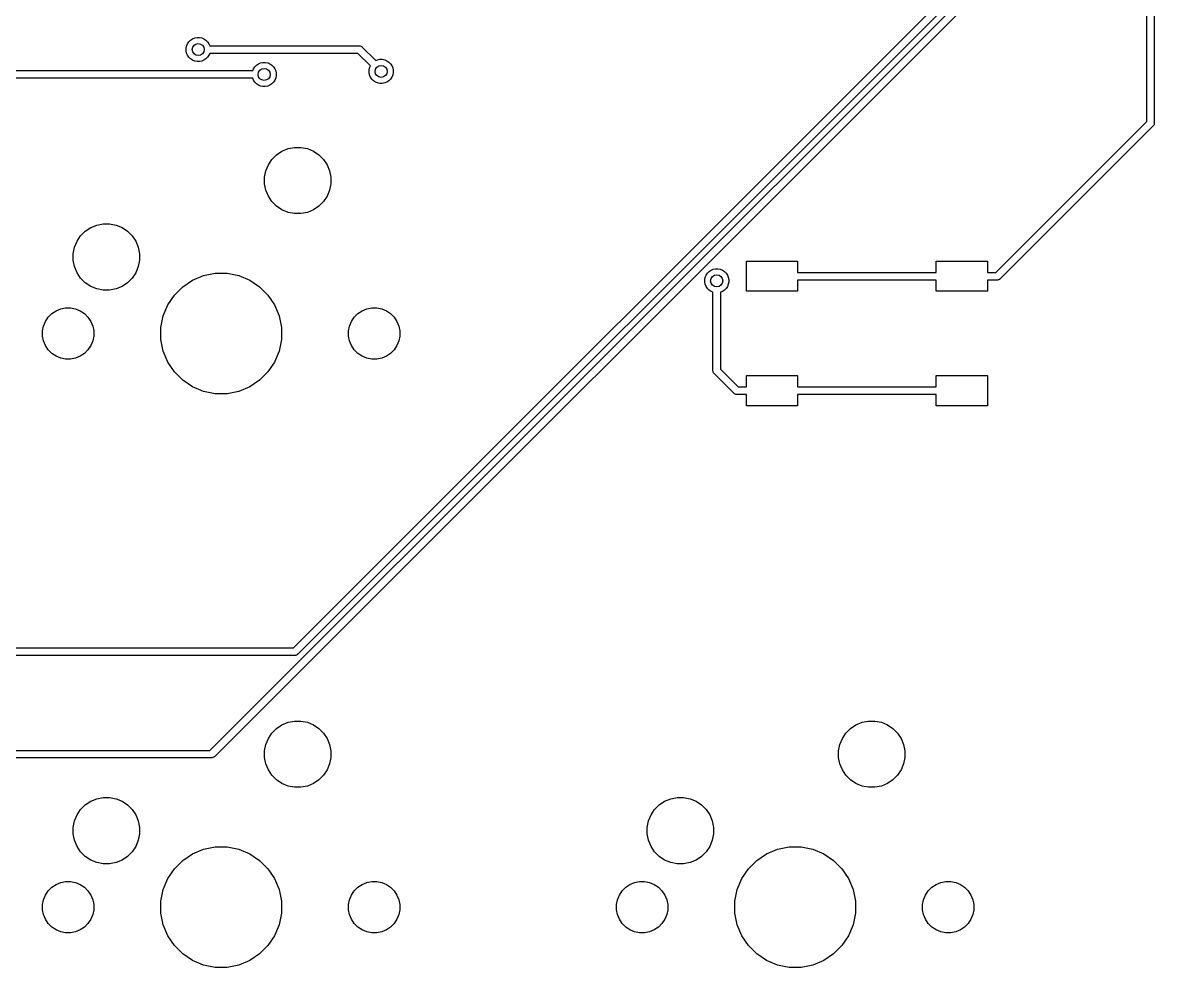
# Model space of a CAD drawing. Extents: x 0.4 to 23, y -16.1 to -0.4.
# Drawn here: x 13.709 to 15.188, y -5.516 to -4.281 of the extents above; entities that cross this region are included whole.
import ezdxf

# ---------------------------------------------------------------- set-up
doc = ezdxf.new("R2010")
doc.units = 0
doc.header["$MEASUREMENT"] = 0
doc.layers.add('BLACK', color=7, linetype='CONTINUOUS')

msp = doc.modelspace()

# ---------------------------------------------------------------- linework, layer by layer
at = {"layer": 'BLACK', "linetype": 'CONTINUOUS'}
for p, q in [((14.0631, -5.09852), (15.0104, -4.15122)), ((13.9541, -5.23256), (15.0299, -4.15674)), ((15.0382, -4.16243), (13.9598, -5.24079)), ((15.0186, -4.15691), (14.0688, -5.10675)), ((15.1782, -4.41034), (15.1782, -4.19771)), ((15.188, -4.19771), (15.188, -4.41214)), ((13.9287, -4.30408), (13.9313, -4.30236)), ((13.9313, -4.30236), (13.9342, -4.30117)), ((13.9342, -4.30117), (13.9372, -4.30056)), ((13.9372, -4.30056), (13.9403, -4.30056)), ((13.9403, -4.30056), (13.9434, -4.30117)), ((13.9434, -4.30117), (13.9462, -4.30236)), ((13.9462, -4.30236), (13.9488, -4.30408)), ((13.923, -4.31476), (13.9236, -4.31172)), ((13.923, -4.31786), (13.923, -4.31476)), ((13.9236, -4.3209), (13.923, -4.31786)), ((13.9236, -4.31172), (13.9248, -4.30885)), ((13.9248, -4.30885), (13.9266, -4.30627)), ((13.9266, -4.30627), (13.9287, -4.30408)), ((13.9488, -4.30408), (13.951, -4.30627)), ((13.951, -4.30627), (13.9527, -4.30885)), ((13.9527, -4.30885), (13.9538, -4.31139)), ((13.9538, -4.31139), (14.1491, -4.31139)), ((14.1491, -4.31139), (14.1493, -4.31137)), ((14.1493, -4.31137), (14.1495, -4.31139)), ((14.1495, -4.31139), (14.1495, -4.31139)), ((14.1495, -4.31139), (14.1503, -4.31146)), ((14.1503, -4.31146), (14.1512, -4.31175)), ((14.1512, -4.31175), (14.1521, -4.3122)), ((14.1521, -4.3122), (14.1528, -4.31282)), ((14.1528, -4.31282), (14.153, -4.31301)), ((14.153, -4.31301), (14.1707, -4.33071)), ((13.9248, -4.32377), (13.9236, -4.3209)), ((13.9266, -4.32635), (13.9248, -4.32377)), ((13.9287, -4.32854), (13.9266, -4.32635)), ((13.9313, -4.33027), (13.9287, -4.32854)), ((13.9342, -4.33145), (13.9313, -4.33027)), ((13.9372, -4.33206), (13.9342, -4.33145)), ((13.9403, -4.33206), (13.9372, -4.33206)), ((13.9434, -4.33145), (13.9403, -4.33206)), ((13.9462, -4.33027), (13.9434, -4.33145)), ((13.9488, -4.32854), (13.9462, -4.33027)), ((13.951, -4.32635), (13.9488, -4.32854)), ((13.9527, -4.32377), (13.951, -4.32635)), ((13.9538, -4.32124), (13.9527, -4.32377)), ((14.1473, -4.32124), (13.9538, -4.32124)), ((14.1637, -4.33767), (14.1473, -4.32124)), ((14.1707, -4.33071), (14.1732, -4.32966)), ((14.1732, -4.32966), (14.1762, -4.32906)), ((14.1762, -4.32906), (14.1793, -4.32906)), ((14.1793, -4.32906), (14.1824, -4.32966)), ((14.1824, -4.32966), (14.1853, -4.33085)), ((14.1853, -4.33085), (14.1878, -4.33257)), ((14.1878, -4.33257), (14.19, -4.33476)), ((12.8863, -4.34387), (14.0099, -4.34387)), ((14.0099, -4.34387), (14.0109, -4.34134)), ((14.0109, -4.34134), (14.0127, -4.33876)), ((14.0127, -4.33876), (14.0149, -4.33656)), ((14.0149, -4.33656), (14.0174, -4.33484)), ((14.0174, -4.33484), (14.0203, -4.33365)), ((14.0203, -4.33365), (14.0233, -4.33305)), ((14.0233, -4.33305), (14.0264, -4.33305)), ((14.0264, -4.33305), (14.0295, -4.33365)), ((14.0295, -4.33365), (14.0323, -4.33484)), ((14.0323, -4.33484), (14.0349, -4.33656)), ((14.0349, -4.33656), (14.0371, -4.33876)), ((14.0371, -4.33876), (14.0388, -4.34134)), ((14.0388, -4.34134), (14.04, -4.3442)), ((14.04, -4.3442), (14.0406, -4.34724)), ((14.0406, -4.34724), (14.0406, -4.35035)), ((14.162, -4.34325), (14.1627, -4.34021)), ((14.162, -4.34635), (14.162, -4.34325)), ((14.1627, -4.3494), (14.162, -4.34635)), ((14.1627, -4.34021), (14.1637, -4.33767)), ((14.19, -4.33476), (14.1918, -4.33734)), ((14.1918, -4.33734), (14.1929, -4.34021)), ((14.1929, -4.34021), (14.1935, -4.34325)), ((14.1935, -4.34635), (14.1929, -4.3494)), ((14.1935, -4.34325), (14.1935, -4.34635)), ((14.0099, -4.35372), (12.8881, -4.35372)), ((14.0109, -4.35625), (14.0099, -4.35372)), ((14.0127, -4.35883), (14.0109, -4.35625)), ((14.0149, -4.36103), (14.0127, -4.35883)), ((14.0174, -4.36275), (14.0149, -4.36103)), ((14.0349, -4.36103), (14.0323, -4.36275)), ((14.0371, -4.35883), (14.0349, -4.36103)), ((14.0388, -4.35625), (14.0371, -4.35883)), ((14.04, -4.35339), (14.0388, -4.35625)), ((14.0406, -4.35035), (14.04, -4.35339)), ((14.1638, -4.35226), (14.1627, -4.3494)), ((14.1656, -4.35484), (14.1638, -4.35226)), ((14.1678, -4.35704), (14.1656, -4.35484)), ((14.1703, -4.35876), (14.1678, -4.35704)), ((14.1732, -4.35995), (14.1703, -4.35876)), ((14.1762, -4.36055), (14.1732, -4.35995)), ((14.1793, -4.36055), (14.1762, -4.36055)), ((14.1824, -4.35995), (14.1793, -4.36055)), ((14.1853, -4.35876), (14.1824, -4.35995)), ((14.1878, -4.35704), (14.1853, -4.35876)), ((14.19, -4.35484), (14.1878, -4.35704)), ((14.1918, -4.35226), (14.19, -4.35484)), ((14.1929, -4.3494), (14.1918, -4.35226)), ((14.0203, -4.36394), (14.0174, -4.36275)), ((14.0233, -4.36454), (14.0203, -4.36394)), ((14.0264, -4.36454), (14.0233, -4.36454)), ((14.0295, -4.36394), (14.0264, -4.36454)), ((14.0323, -4.36275), (14.0295, -4.36394)), ((14.9808, -4.60776), (15.1782, -4.41034)), ((15.1864, -4.41603), (14.9865, -4.61599)), ((15.1866, -4.41587), (15.1864, -4.41603)), ((15.1868, -4.41569), (15.1866, -4.41587)), ((15.1872, -4.41513), (15.1868, -4.41569)), ((15.1877, -4.41427), (15.1872, -4.41513)), ((15.188, -4.41334), (15.1877, -4.41427)), ((15.188, -4.41214), (15.1881, -4.41238)), ((15.1881, -4.41238), (15.188, -4.41262)), ((15.188, -4.41262), (15.188, -4.41262)), ((15.188, -4.41262), (15.188, -4.41334)), ((14.0411, -4.45384), (14.0482, -4.4491)), ((14.0482, -4.4491), (14.0561, -4.44584)), ((14.0561, -4.44584), (14.0645, -4.44417)), ((14.0645, -4.44417), (14.073, -4.44417)), ((14.073, -4.44417), (14.0814, -4.44584)), ((14.0814, -4.44584), (14.0893, -4.4491)), ((14.0893, -4.4491), (14.0963, -4.45384)), ((14.0304, -4.46697), (14.0351, -4.45987)), ((14.0351, -4.45987), (14.0411, -4.45384)), ((14.0963, -4.45384), (14.1024, -4.45987)), ((14.1024, -4.45987), (14.1071, -4.46697)), ((14.0254, -4.48321), (14.0271, -4.47485)), ((14.0271, -4.47485), (14.0304, -4.46697)), ((14.1071, -4.46697), (14.1104, -4.47485)), ((14.1104, -4.47485), (14.112, -4.48321)), ((14.0254, -4.49175), (14.0254, -4.48321)), ((14.0271, -4.50011), (14.0254, -4.49175)), ((14.112, -4.49175), (14.1104, -4.50011)), ((14.112, -4.48321), (14.112, -4.49175)), ((14.0304, -4.50799), (14.0271, -4.50011)), ((14.0351, -4.51509), (14.0304, -4.50799)), ((14.1071, -4.50799), (14.1024, -4.51509)), ((14.1104, -4.50011), (14.1071, -4.50799)), ((14.0411, -4.52112), (14.0351, -4.51509)), ((14.0482, -4.52586), (14.0411, -4.52112)), ((14.0963, -4.52112), (14.0893, -4.52586)), ((14.1024, -4.51509), (14.0963, -4.52112)), ((14.0561, -4.52912), (14.0482, -4.52586)), ((14.0645, -4.53079), (14.0561, -4.52912)), ((14.073, -4.53079), (14.0645, -4.53079)), ((14.0814, -4.52912), (14.073, -4.53079)), ((14.0893, -4.52586), (14.0814, -4.52912)), ((13.7851, -4.55987), (13.7911, -4.55384)), ((13.7911, -4.55384), (13.7982, -4.5491)), ((13.7982, -4.5491), (13.8061, -4.54584)), ((13.8061, -4.54584), (13.8145, -4.54417)), ((13.8145, -4.54417), (13.823, -4.54417)), ((13.823, -4.54417), (13.8314, -4.54584)), ((13.8314, -4.54584), (13.8393, -4.5491)), ((13.8393, -4.5491), (13.8463, -4.55384)), ((13.8463, -4.55384), (13.8524, -4.55987)), ((13.7771, -4.57485), (13.7804, -4.56697)), ((13.7804, -4.56697), (13.7851, -4.55987)), ((13.8524, -4.55987), (13.8571, -4.56697)), ((13.8571, -4.56697), (13.8604, -4.57485)), ((13.7754, -4.58321), (13.7771, -4.57485)), ((13.7754, -4.59175), (13.7754, -4.58321)), ((13.8604, -4.57485), (13.862, -4.58321)), ((13.862, -4.58321), (13.862, -4.59175)), ((13.7771, -4.60011), (13.7754, -4.59175)), ((13.862, -4.59175), (13.8604, -4.60011)), ((14.655, -4.63236), (14.655, -4.59299)), ((14.655, -4.59299), (14.722, -4.59299)), ((14.722, -4.59299), (14.722, -4.60776)), ((14.9031, -4.60776), (14.9031, -4.59299)), ((14.9031, -4.59299), (14.97, -4.59299)), ((14.97, -4.59299), (14.97, -4.60776)), ((13.7804, -4.60799), (13.7771, -4.60011)), ((13.7851, -4.61509), (13.7804, -4.60799)), ((13.8571, -4.60799), (13.8524, -4.61509)), ((13.8604, -4.60011), (13.8571, -4.60799)), ((13.9314, -4.6177), (13.9458, -4.61177)), ((13.9458, -4.61177), (13.961, -4.60874)), ((13.961, -4.60874), (13.9765, -4.60874)), ((13.9765, -4.60874), (13.9917, -4.61177)), ((13.9917, -4.61177), (14.006, -4.6177)), ((14.6011, -4.61401), (14.6023, -4.61115)), ((14.6023, -4.61115), (14.604, -4.60857)), ((14.604, -4.60857), (14.6062, -4.60637)), ((14.6062, -4.60637), (14.6088, -4.60465)), ((14.6088, -4.60465), (14.6116, -4.60346)), ((14.6116, -4.60346), (14.6147, -4.60286)), ((14.6147, -4.60286), (14.6178, -4.60286)), ((14.6178, -4.60286), (14.6208, -4.60346)), ((14.6208, -4.60346), (14.6237, -4.60465)), ((14.6237, -4.60465), (14.6263, -4.60637)), ((14.6263, -4.60637), (14.6285, -4.60857)), ((14.6285, -4.60857), (14.6302, -4.61115)), ((14.6302, -4.61115), (14.6314, -4.61401)), ((14.722, -4.60776), (14.9031, -4.60776)), ((14.97, -4.60776), (14.9808, -4.60776)), ((13.7911, -4.62112), (13.7851, -4.61509)), ((13.7982, -4.62586), (13.7911, -4.62112)), ((13.8061, -4.62912), (13.7982, -4.62586)), ((13.8393, -4.62586), (13.8314, -4.62912)), ((13.8463, -4.62112), (13.8393, -4.62586)), ((13.8524, -4.61509), (13.8463, -4.62112)), ((13.9076, -4.63729), (13.9185, -4.62632)), ((13.9185, -4.62632), (13.9314, -4.6177)), ((14.006, -4.6177), (14.0189, -4.62632)), ((14.0189, -4.62632), (14.0299, -4.63729)), ((14.6005, -4.61706), (14.6011, -4.61401)), ((14.6005, -4.62016), (14.6005, -4.61706)), ((14.6011, -4.6232), (14.6005, -4.62016)), ((14.6023, -4.62607), (14.6011, -4.6232)), ((14.604, -4.62865), (14.6023, -4.62607)), ((14.6302, -4.62607), (14.6285, -4.62865)), ((14.6314, -4.6232), (14.6302, -4.62607)), ((14.6314, -4.61401), (14.632, -4.61706)), ((14.632, -4.62016), (14.6314, -4.6232)), ((14.632, -4.61706), (14.632, -4.62016)), ((14.9031, -4.6176), (14.722, -4.6176)), ((14.722, -4.6176), (14.722, -4.63236)), ((14.9031, -4.63236), (14.9031, -4.6176)), ((14.9826, -4.6176), (14.97, -4.6176)), ((14.97, -4.6176), (14.97, -4.63236)), ((14.9828, -4.61762), (14.9826, -4.6176)), ((14.983, -4.6176), (14.9828, -4.61762)), ((14.9838, -4.61753), (14.983, -4.6176)), ((14.983, -4.6176), (14.983, -4.6176)), ((14.9847, -4.61725), (14.9838, -4.61753)), ((14.9856, -4.61679), (14.9847, -4.61725)), ((14.9863, -4.61617), (14.9856, -4.61679)), ((14.9865, -4.61599), (14.9863, -4.61617)), ((13.8145, -4.63079), (13.8061, -4.62912)), ((13.823, -4.63079), (13.8145, -4.63079)), ((13.8314, -4.62912), (13.823, -4.63079)), ((13.899, -4.65018), (13.9076, -4.63729)), ((14.0299, -4.63729), (14.0385, -4.65018)), ((14.6062, -4.63084), (14.604, -4.62865)), ((14.6088, -4.63256), (14.6062, -4.63084)), ((14.6113, -4.63361), (14.6088, -4.63256)), ((14.6113, -4.73603), (14.6113, -4.63361)), ((14.6237, -4.63256), (14.6211, -4.63361)), ((14.6211, -4.63361), (14.6211, -4.73423)), ((14.6263, -4.63084), (14.6237, -4.63256)), ((14.6285, -4.62865), (14.6263, -4.63084)), ((14.722, -4.63236), (14.655, -4.63236)), ((14.97, -4.63236), (14.9031, -4.63236)), ((13.7474, -4.66149), (13.7529, -4.65782)), ((13.7529, -4.65782), (13.759, -4.6553)), ((13.759, -4.6553), (13.7654, -4.65402)), ((13.7654, -4.65402), (13.772, -4.65402)), ((13.772, -4.65402), (13.7785, -4.6553)), ((13.7785, -4.6553), (13.7846, -4.65782)), ((13.7846, -4.65782), (13.7901, -4.66149)), ((13.893, -4.66451), (13.899, -4.65018)), ((14.0385, -4.65018), (14.0445, -4.66451)), ((14.1474, -4.66149), (14.1529, -4.65782)), ((14.1529, -4.65782), (14.159, -4.6553)), ((14.159, -4.6553), (14.1654, -4.65402)), ((14.1654, -4.65402), (14.172, -4.65402)), ((14.172, -4.65402), (14.1785, -4.6553)), ((14.1785, -4.6553), (14.1846, -4.65782)), ((14.1846, -4.65782), (14.1901, -4.66149)), ((13.7366, -4.67772), (13.7391, -4.67163)), ((13.7391, -4.67163), (13.7427, -4.66615)), ((13.7427, -4.66615), (13.7474, -4.66149)), ((13.7901, -4.66149), (13.7947, -4.66615)), ((13.7947, -4.66615), (13.7984, -4.67163)), ((13.7984, -4.67163), (13.8009, -4.67772)), ((13.89, -4.67973), (13.893, -4.66451)), ((14.0445, -4.66451), (14.0475, -4.67973)), ((14.1366, -4.67772), (14.1391, -4.67163)), ((14.1391, -4.67163), (14.1427, -4.66615)), ((14.1427, -4.66615), (14.1474, -4.66149)), ((14.1901, -4.66149), (14.1947, -4.66615)), ((14.1947, -4.66615), (14.1984, -4.67163)), ((14.1984, -4.67163), (14.2009, -4.67772)), ((13.7353, -4.68418), (13.7366, -4.67772)), ((13.7353, -4.69078), (13.7353, -4.68418)), ((13.8009, -4.67772), (13.8022, -4.68418)), ((13.8022, -4.68418), (13.8022, -4.69078)), ((13.89, -4.69524), (13.89, -4.67973)), ((14.0475, -4.67973), (14.0475, -4.69524)), ((14.1353, -4.68418), (14.1366, -4.67772)), ((14.1353, -4.69078), (14.1353, -4.68418)), ((14.2009, -4.67772), (14.2022, -4.68418)), ((14.2022, -4.68418), (14.2022, -4.69078)), ((13.7366, -4.69724), (13.7353, -4.69078)), ((13.7391, -4.70333), (13.7366, -4.69724)), ((13.8009, -4.69724), (13.7984, -4.70333)), ((13.8022, -4.69078), (13.8009, -4.69724)), ((13.893, -4.71045), (13.89, -4.69524)), ((14.0475, -4.69524), (14.0445, -4.71045)), ((14.1366, -4.69724), (14.1353, -4.69078)), ((14.1391, -4.70333), (14.1366, -4.69724)), ((14.2009, -4.69724), (14.1984, -4.70333)), ((14.2022, -4.69078), (14.2009, -4.69724)), ((13.7427, -4.70881), (13.7391, -4.70333)), ((13.7474, -4.71347), (13.7427, -4.70881)), ((13.7529, -4.71714), (13.7474, -4.71347)), ((13.759, -4.71966), (13.7529, -4.71714)), ((13.7846, -4.71714), (13.7785, -4.71966)), ((13.7901, -4.71347), (13.7846, -4.71714)), ((13.7947, -4.70881), (13.7901, -4.71347)), ((13.7984, -4.70333), (13.7947, -4.70881)), ((13.899, -4.72478), (13.893, -4.71045)), ((14.0445, -4.71045), (14.0385, -4.72478)), ((14.1427, -4.70881), (14.1391, -4.70333)), ((14.1474, -4.71347), (14.1427, -4.70881)), ((14.1529, -4.71714), (14.1474, -4.71347)), ((14.159, -4.71966), (14.1529, -4.71714)), ((14.1846, -4.71714), (14.1785, -4.71966)), ((14.1901, -4.71347), (14.1846, -4.71714)), ((14.1947, -4.70881), (14.1901, -4.71347)), ((14.1984, -4.70333), (14.1947, -4.70881)), ((13.7654, -4.72094), (13.759, -4.71966)), ((13.772, -4.72094), (13.7654, -4.72094)), ((13.7785, -4.71966), (13.772, -4.72094)), ((13.9076, -4.73767), (13.899, -4.72478)), ((14.0385, -4.72478), (14.0299, -4.73767)), ((14.1654, -4.72094), (14.159, -4.71966)), ((14.172, -4.72094), (14.1654, -4.72094)), ((14.1785, -4.71966), (14.172, -4.72094)), ((13.9185, -4.74864), (13.9076, -4.73767)), ((14.0299, -4.73767), (14.0189, -4.74864)), ((14.6113, -4.73627), (14.6113, -4.73603)), ((14.6114, -4.73724), (14.6113, -4.73627)), ((14.6117, -4.73816), (14.6114, -4.73724)), ((14.6121, -4.73902), (14.6117, -4.73816)), ((14.6126, -4.73958), (14.6121, -4.73902)), ((14.6127, -4.73977), (14.6126, -4.73958)), ((14.6129, -4.73992), (14.6127, -4.73977)), ((14.6386, -4.76559), (14.6129, -4.73992)), ((14.6211, -4.73423), (14.6443, -4.75736)), ((14.655, -4.75736), (14.655, -4.7426)), ((14.655, -4.7426), (14.722, -4.7426)), ((14.722, -4.7426), (14.722, -4.75736)), ((14.9031, -4.75736), (14.9031, -4.7426)), ((14.9031, -4.7426), (14.97, -4.7426)), ((14.97, -4.7426), (14.97, -4.78197)), ((13.9314, -4.75726), (13.9185, -4.74864)), ((13.9458, -4.76319), (13.9314, -4.75726)), ((14.006, -4.75726), (13.9917, -4.76319)), ((14.0189, -4.74864), (14.006, -4.75726)), ((14.6443, -4.75736), (14.655, -4.75736)), ((14.722, -4.75736), (14.9031, -4.75736)), ((13.961, -4.76622), (13.9458, -4.76319)), ((13.9765, -4.76622), (13.961, -4.76622)), ((13.9917, -4.76319), (13.9765, -4.76622)), ((14.6387, -4.76578), (14.6386, -4.76559)), ((14.6389, -4.76593), (14.6387, -4.76578)), ((14.6395, -4.7664), (14.6389, -4.76593)), ((14.6402, -4.76677), (14.6395, -4.7664)), ((14.6403, -4.76685), (14.6402, -4.76677)), ((14.6413, -4.76713), (14.6403, -4.76685)), ((14.642, -4.7672), (14.6413, -4.76713)), ((14.6422, -4.76723), (14.642, -4.7672)), ((14.642, -4.7672), (14.642, -4.7672)), ((14.6425, -4.7672), (14.6422, -4.76723)), ((14.655, -4.7672), (14.6425, -4.7672)), ((14.655, -4.78197), (14.655, -4.7672)), ((14.9031, -4.7672), (14.722, -4.7672)), ((14.722, -4.7672), (14.722, -4.78197)), ((14.9031, -4.78197), (14.9031, -4.7672)), ((14.722, -4.78197), (14.655, -4.78197)), ((14.97, -4.78197), (14.9031, -4.78197)), ((12.328, -5.09852), (14.0631, -5.09852)), ((14.0649, -5.10836), (12.3298, -5.10836)), ((14.0651, -5.10838), (14.0649, -5.10836)), ((14.0654, -5.10836), (14.0651, -5.10838)), ((14.0661, -5.10829), (14.0654, -5.10836)), ((14.0654, -5.10836), (14.0654, -5.10836)), ((14.067, -5.10801), (14.0661, -5.10829)), ((14.0679, -5.10755), (14.067, -5.10801)), ((14.0686, -5.10693), (14.0679, -5.10755)), ((14.0688, -5.10675), (14.0686, -5.10693)), ((14.0351, -5.20987), (14.0411, -5.20384)), ((14.0411, -5.20384), (14.0482, -5.1991)), ((14.0482, -5.1991), (14.0561, -5.19584)), ((14.0561, -5.19584), (14.0645, -5.19417)), ((14.0645, -5.19417), (14.073, -5.19417)), ((14.073, -5.19417), (14.0814, -5.19584)), ((14.0814, -5.19584), (14.0893, -5.1991)), ((14.0893, -5.1991), (14.0963, -5.20384)), ((14.0963, -5.20384), (14.1024, -5.20987)), ((14.7851, -5.20987), (14.7911, -5.20384)), ((14.7911, -5.20384), (14.7982, -5.1991)), ((14.7982, -5.1991), (14.8061, -5.19584)), ((14.8061, -5.19584), (14.8145, -5.19417)), ((14.8145, -5.19417), (14.823, -5.19417)), ((14.823, -5.19417), (14.8314, -5.19584)), ((14.8314, -5.19584), (14.8393, -5.1991)), ((14.8393, -5.1991), (14.8463, -5.20384)), ((14.8463, -5.20384), (14.8524, -5.20987)), ((14.0271, -5.22485), (14.0304, -5.21697)), ((14.0304, -5.21697), (14.0351, -5.20987)), ((14.1024, -5.20987), (14.1071, -5.21697)), ((14.1071, -5.21697), (14.1104, -5.22485)), ((14.7771, -5.22485), (14.7804, -5.21697)), ((14.7804, -5.21697), (14.7851, -5.20987)), ((14.8524, -5.20987), (14.8571, -5.21697)), ((14.8571, -5.21697), (14.8604, -5.22485)), ((13.3619, -5.23256), (13.9541, -5.23256)), ((14.0254, -5.23321), (14.0271, -5.22485)), ((14.0254, -5.24175), (14.0254, -5.23321)), ((14.1104, -5.22485), (14.112, -5.23321)), ((14.112, -5.23321), (14.112, -5.24175)), ((14.7754, -5.23321), (14.7771, -5.22485)), ((14.7754, -5.24175), (14.7754, -5.23321)), ((14.8604, -5.22485), (14.862, -5.23321)), ((14.862, -5.23321), (14.862, -5.24175)), ((13.9559, -5.2424), (13.3619, -5.2424)), ((13.9561, -5.24243), (13.9559, -5.2424)), ((13.9564, -5.2424), (13.9561, -5.24243)), ((13.9571, -5.24233), (13.9564, -5.2424)), ((13.9564, -5.2424), (13.9564, -5.2424)), ((13.958, -5.24205), (13.9571, -5.24233)), ((13.9589, -5.24159), (13.958, -5.24205)), ((13.9596, -5.24098), (13.9589, -5.24159)), ((13.9598, -5.24079), (13.9596, -5.24098)), ((14.0271, -5.25011), (14.0254, -5.24175)), ((14.112, -5.24175), (14.1104, -5.25011)), ((14.7771, -5.25011), (14.7754, -5.24175)), ((14.862, -5.24175), (14.8604, -5.25011)), ((14.0304, -5.25799), (14.0271, -5.25011)), ((14.0351, -5.26509), (14.0304, -5.25799)), ((14.1071, -5.25799), (14.1024, -5.26509)), ((14.1104, -5.25011), (14.1071, -5.25799)), ((14.7804, -5.25799), (14.7771, -5.25011)), ((14.7851, -5.26509), (14.7804, -5.25799)), ((14.8571, -5.25799), (14.8524, -5.26509)), ((14.8604, -5.25011), (14.8571, -5.25799)), ((14.0411, -5.27112), (14.0351, -5.26509)), ((14.0482, -5.27586), (14.0411, -5.27112)), ((14.0561, -5.27912), (14.0482, -5.27586)), ((14.0645, -5.28079), (14.0561, -5.27912)), ((14.0814, -5.27912), (14.073, -5.28079)), ((14.0893, -5.27586), (14.0814, -5.27912)), ((14.0963, -5.27112), (14.0893, -5.27586)), ((14.1024, -5.26509), (14.0963, -5.27112)), ((14.7911, -5.27112), (14.7851, -5.26509)), ((14.7982, -5.27586), (14.7911, -5.27112)), ((14.8061, -5.27912), (14.7982, -5.27586)), ((14.8145, -5.28079), (14.8061, -5.27912)), ((14.8314, -5.27912), (14.823, -5.28079)), ((14.8393, -5.27586), (14.8314, -5.27912)), ((14.8463, -5.27112), (14.8393, -5.27586)), ((14.8524, -5.26509), (14.8463, -5.27112)), ((14.073, -5.28079), (14.0645, -5.28079)), ((14.823, -5.28079), (14.8145, -5.28079)), ((13.7851, -5.30987), (13.7911, -5.30384)), ((13.7911, -5.30384), (13.7982, -5.2991)), ((13.7982, -5.2991), (13.8061, -5.29584)), ((13.8061, -5.29584), (13.8145, -5.29417)), ((13.8145, -5.29417), (13.823, -5.29417)), ((13.823, -5.29417), (13.8314, -5.29584)), ((13.8314, -5.29584), (13.8393, -5.2991)), ((13.8393, -5.2991), (13.8463, -5.30384)), ((13.8463, -5.30384), (13.8524, -5.30987)), ((14.5351, -5.30987), (14.5411, -5.30384)), ((14.5411, -5.30384), (14.5482, -5.2991)), ((14.5482, -5.2991), (14.5561, -5.29584)), ((14.5561, -5.29584), (14.5645, -5.29417)), ((14.5645, -5.29417), (14.573, -5.29417)), ((14.573, -5.29417), (14.5814, -5.29584)), ((14.5814, -5.29584), (14.5893, -5.2991)), ((14.5893, -5.2991), (14.5963, -5.30384)), ((14.5963, -5.30384), (14.6024, -5.30987)), ((13.7771, -5.32485), (13.7804, -5.31697)), ((13.7804, -5.31697), (13.7851, -5.30987)), ((13.8524, -5.30987), (13.8571, -5.31697)), ((13.8571, -5.31697), (13.8604, -5.32485)), ((14.5271, -5.32485), (14.5304, -5.31697)), ((14.5304, -5.31697), (14.5351, -5.30987)), ((14.6024, -5.30987), (14.6071, -5.31697)), ((14.6071, -5.31697), (14.6104, -5.32485)), ((13.7754, -5.33321), (13.7771, -5.32485)), ((13.7754, -5.34175), (13.7754, -5.33321)), ((13.8604, -5.32485), (13.862, -5.33321)), ((13.862, -5.33321), (13.862, -5.34175)), ((14.5254, -5.33321), (14.5271, -5.32485)), ((14.5254, -5.34175), (14.5254, -5.33321)), ((14.6104, -5.32485), (14.612, -5.33321)), ((14.612, -5.33321), (14.612, -5.34175)), ((13.7771, -5.35011), (13.7754, -5.34175)), ((13.7804, -5.35799), (13.7771, -5.35011)), ((13.8604, -5.35011), (13.8571, -5.35799)), ((13.862, -5.34175), (13.8604, -5.35011)), ((14.5271, -5.35011), (14.5254, -5.34175)), ((14.5304, -5.35799), (14.5271, -5.35011)), ((14.6104, -5.35011), (14.6071, -5.35799)), ((14.612, -5.34175), (14.6104, -5.35011)), ((13.7851, -5.36509), (13.7804, -5.35799)), ((13.7911, -5.37112), (13.7851, -5.36509)), ((13.8524, -5.36509), (13.8463, -5.37112)), ((13.8571, -5.35799), (13.8524, -5.36509)), ((13.9185, -5.37632), (13.9314, -5.3677)), ((13.9314, -5.3677), (13.9458, -5.36177)), ((13.9458, -5.36177), (13.961, -5.35874)), ((13.961, -5.35874), (13.9765, -5.35874)), ((13.9765, -5.35874), (13.9917, -5.36177)), ((13.9917, -5.36177), (14.006, -5.3677)), ((14.006, -5.3677), (14.0189, -5.37632)), ((14.5351, -5.36509), (14.5304, -5.35799)), ((14.5411, -5.37112), (14.5351, -5.36509)), ((14.6024, -5.36509), (14.5963, -5.37112)), ((14.6071, -5.35799), (14.6024, -5.36509)), ((14.6685, -5.37632), (14.6814, -5.3677)), ((14.6814, -5.3677), (14.6958, -5.36177)), ((14.6958, -5.36177), (14.711, -5.35874)), ((14.711, -5.35874), (14.7265, -5.35874)), ((14.7265, -5.35874), (14.7417, -5.36177)), ((14.7417, -5.36177), (14.756, -5.3677)), ((14.756, -5.3677), (14.7689, -5.37632)), ((13.7982, -5.37586), (13.7911, -5.37112)), ((13.8061, -5.37912), (13.7982, -5.37586)), ((13.8145, -5.38079), (13.8061, -5.37912)), ((13.823, -5.38079), (13.8145, -5.38079)), ((13.8314, -5.37912), (13.823, -5.38079)), ((13.8393, -5.37586), (13.8314, -5.37912)), ((13.8463, -5.37112), (13.8393, -5.37586)), ((13.9076, -5.38729), (13.9185, -5.37632)), ((14.0189, -5.37632), (14.0299, -5.38729)), ((14.5482, -5.37586), (14.5411, -5.37112)), ((14.5561, -5.37912), (14.5482, -5.37586)), ((14.5645, -5.38079), (14.5561, -5.37912)), ((14.573, -5.38079), (14.5645, -5.38079)), ((14.5814, -5.37912), (14.573, -5.38079)), ((14.5893, -5.37586), (14.5814, -5.37912)), ((14.5963, -5.37112), (14.5893, -5.37586)), ((14.6576, -5.38729), (14.6685, -5.37632)), ((14.7689, -5.37632), (14.7799, -5.38729)), ((13.899, -5.40018), (13.9076, -5.38729)), ((14.0299, -5.38729), (14.0385, -5.40018)), ((14.649, -5.40018), (14.6576, -5.38729)), ((14.7799, -5.38729), (14.7885, -5.40018)), ((13.7427, -5.41615), (13.7474, -5.41149)), ((13.7474, -5.41149), (13.7529, -5.40782)), ((13.7529, -5.40782), (13.759, -5.4053)), ((13.759, -5.4053), (13.7654, -5.40402)), ((13.7654, -5.40402), (13.772, -5.40402)), ((13.772, -5.40402), (13.7785, -5.4053)), ((13.7785, -5.4053), (13.7846, -5.40782)), ((13.7846, -5.40782), (13.7901, -5.41149)), ((13.7901, -5.41149), (13.7947, -5.41615)), ((13.893, -5.41451), (13.899, -5.40018)), ((14.0385, -5.40018), (14.0445, -5.41451)), ((14.1427, -5.41615), (14.1474, -5.41149)), ((14.1474, -5.41149), (14.1529, -5.40782)), ((14.1529, -5.40782), (14.159, -5.4053)), ((14.159, -5.4053), (14.1654, -5.40402)), ((14.1654, -5.40402), (14.172, -5.40402)), ((14.172, -5.40402), (14.1785, -5.4053)), ((14.1785, -5.4053), (14.1846, -5.40782)), ((14.1846, -5.40782), (14.1901, -5.41149)), ((14.1901, -5.41149), (14.1947, -5.41615)), ((14.4927, -5.41615), (14.4974, -5.41149)), ((14.4974, -5.41149), (14.5029, -5.40782)), ((14.5029, -5.40782), (14.509, -5.4053)), ((14.509, -5.4053), (14.5154, -5.40402)), ((14.5154, -5.40402), (14.522, -5.40402)), ((14.522, -5.40402), (14.5285, -5.4053)), ((14.5285, -5.4053), (14.5346, -5.40782)), ((14.5346, -5.40782), (14.5401, -5.41149)), ((14.5401, -5.41149), (14.5447, -5.41615)), ((14.643, -5.41451), (14.649, -5.40018)), ((14.7885, -5.40018), (14.7945, -5.41451)), ((14.8927, -5.41615), (14.8974, -5.41149)), ((14.8974, -5.41149), (14.9029, -5.40782)), ((14.9029, -5.40782), (14.909, -5.4053)), ((14.909, -5.4053), (14.9154, -5.40402)), ((14.9154, -5.40402), (14.922, -5.40402)), ((14.922, -5.40402), (14.9285, -5.4053)), ((14.9285, -5.4053), (14.9346, -5.40782)), ((14.9346, -5.40782), (14.9401, -5.41149)), ((14.9401, -5.41149), (14.9447, -5.41615)), ((13.7366, -5.42772), (13.7391, -5.42163)), ((13.7391, -5.42163), (13.7427, -5.41615)), ((13.7947, -5.41615), (13.7984, -5.42163)), ((13.7984, -5.42163), (13.8009, -5.42772)), ((13.89, -5.42973), (13.893, -5.41451)), ((14.0445, -5.41451), (14.0475, -5.42973)), ((14.1366, -5.42772), (14.1391, -5.42163)), ((14.1391, -5.42163), (14.1427, -5.41615)), ((14.1947, -5.41615), (14.1984, -5.42163)), ((14.1984, -5.42163), (14.2009, -5.42772)), ((14.4866, -5.42772), (14.4891, -5.42163)), ((14.4891, -5.42163), (14.4927, -5.41615)), ((14.5447, -5.41615), (14.5484, -5.42163)), ((14.5484, -5.42163), (14.5509, -5.42772)), ((14.64, -5.42973), (14.643, -5.41451)), ((14.7945, -5.41451), (14.7975, -5.42973)), ((14.8866, -5.42772), (14.8891, -5.42163)), ((14.8891, -5.42163), (14.8927, -5.41615)), ((14.9447, -5.41615), (14.9484, -5.42163)), ((14.9484, -5.42163), (14.9509, -5.42772)), ((13.7353, -5.43418), (13.7366, -5.42772)), ((13.7353, -5.44078), (13.7353, -5.43418)), ((13.7366, -5.44724), (13.7353, -5.44078)), ((13.8009, -5.42772), (13.8022, -5.43418)), ((13.8022, -5.44078), (13.8009, -5.44724)), ((13.8022, -5.43418), (13.8022, -5.44078)), ((13.89, -5.44524), (13.89, -5.42973)), ((14.0475, -5.42973), (14.0475, -5.44524)), ((14.1353, -5.43418), (14.1366, -5.42772)), ((14.1353, -5.44078), (14.1353, -5.43418)), ((14.1366, -5.44724), (14.1353, -5.44078)), ((14.2009, -5.42772), (14.2022, -5.43418)), ((14.2022, -5.44078), (14.2009, -5.44724)), ((14.2022, -5.43418), (14.2022, -5.44078)), ((14.4853, -5.43418), (14.4866, -5.42772)), ((14.4853, -5.44078), (14.4853, -5.43418)), ((14.4866, -5.44724), (14.4853, -5.44078)), ((14.5509, -5.42772), (14.5522, -5.43418)), ((14.5522, -5.44078), (14.5509, -5.44724)), ((14.5522, -5.43418), (14.5522, -5.44078)), ((14.64, -5.44524), (14.64, -5.42973)), ((14.7975, -5.42973), (14.7975, -5.44524)), ((14.8853, -5.43418), (14.8866, -5.42772)), ((14.8853, -5.44078), (14.8853, -5.43418)), ((14.8866, -5.44724), (14.8853, -5.44078)), ((14.9509, -5.42772), (14.9522, -5.43418)), ((14.9522, -5.44078), (14.9509, -5.44724)), ((14.9522, -5.43418), (14.9522, -5.44078)), ((13.7391, -5.45333), (13.7366, -5.44724)), ((13.7427, -5.45881), (13.7391, -5.45333)), ((13.7984, -5.45333), (13.7947, -5.45881)), ((13.8009, -5.44724), (13.7984, -5.45333)), ((13.893, -5.46045), (13.89, -5.44524)), ((14.0475, -5.44524), (14.0445, -5.46045)), ((14.1391, -5.45333), (14.1366, -5.44724)), ((14.1427, -5.45881), (14.1391, -5.45333)), ((14.1984, -5.45333), (14.1947, -5.45881)), ((14.2009, -5.44724), (14.1984, -5.45333)), ((14.4891, -5.45333), (14.4866, -5.44724)), ((14.4927, -5.45881), (14.4891, -5.45333)), ((14.5484, -5.45333), (14.5447, -5.45881)), ((14.5509, -5.44724), (14.5484, -5.45333)), ((14.643, -5.46045), (14.64, -5.44524)), ((14.7975, -5.44524), (14.7945, -5.46045)), ((14.8891, -5.45333), (14.8866, -5.44724)), ((14.8927, -5.45881), (14.8891, -5.45333)), ((14.9484, -5.45333), (14.9447, -5.45881)), ((14.9509, -5.44724), (14.9484, -5.45333)), ((13.7474, -5.46347), (13.7427, -5.45881)), ((13.7529, -5.46714), (13.7474, -5.46347)), ((13.759, -5.46966), (13.7529, -5.46714)), ((13.7654, -5.47094), (13.759, -5.46966)), ((13.772, -5.47094), (13.7654, -5.47094)), ((13.7785, -5.46966), (13.772, -5.47094)), ((13.7846, -5.46714), (13.7785, -5.46966)), ((13.7901, -5.46347), (13.7846, -5.46714)), ((13.7947, -5.45881), (13.7901, -5.46347)), ((13.899, -5.47478), (13.893, -5.46045)), ((14.0445, -5.46045), (14.0385, -5.47478)), ((14.1474, -5.46347), (14.1427, -5.45881)), ((14.1529, -5.46714), (14.1474, -5.46347)), ((14.159, -5.46966), (14.1529, -5.46714)), ((14.1654, -5.47094), (14.159, -5.46966)), ((14.172, -5.47094), (14.1654, -5.47094)), ((14.1785, -5.46966), (14.172, -5.47094)), ((14.1846, -5.46714), (14.1785, -5.46966)), ((14.1901, -5.46347), (14.1846, -5.46714)), ((14.1947, -5.45881), (14.1901, -5.46347)), ((14.4974, -5.46347), (14.4927, -5.45881)), ((14.5029, -5.46714), (14.4974, -5.46347)), ((14.509, -5.46966), (14.5029, -5.46714)), ((14.5154, -5.47094), (14.509, -5.46966)), ((14.522, -5.47094), (14.5154, -5.47094)), ((14.5285, -5.46966), (14.522, -5.47094)), ((14.5346, -5.46714), (14.5285, -5.46966)), ((14.5401, -5.46347), (14.5346, -5.46714)), ((14.5447, -5.45881), (14.5401, -5.46347)), ((14.649, -5.47478), (14.643, -5.46045)), ((14.7945, -5.46045), (14.7885, -5.47478)), ((14.8974, -5.46347), (14.8927, -5.45881)), ((14.9029, -5.46714), (14.8974, -5.46347)), ((14.909, -5.46966), (14.9029, -5.46714)), ((14.9154, -5.47094), (14.909, -5.46966)), ((14.922, -5.47094), (14.9154, -5.47094)), ((14.9285, -5.46966), (14.922, -5.47094)), ((14.9346, -5.46714), (14.9285, -5.46966)), ((14.9401, -5.46347), (14.9346, -5.46714)), ((14.9447, -5.45881), (14.9401, -5.46347)), ((13.9076, -5.48767), (13.899, -5.47478)), ((14.0385, -5.47478), (14.0299, -5.48767)), ((14.6576, -5.48767), (14.649, -5.47478)), ((14.7885, -5.47478), (14.7799, -5.48767)), ((13.9185, -5.49864), (13.9076, -5.48767)), ((13.9314, -5.50726), (13.9185, -5.49864)), ((14.0189, -5.49864), (14.006, -5.50726)), ((14.0299, -5.48767), (14.0189, -5.49864)), ((14.6685, -5.49864), (14.6576, -5.48767)), ((14.6814, -5.50726), (14.6685, -5.49864)), ((14.7689, -5.49864), (14.756, -5.50726)), ((14.7799, -5.48767), (14.7689, -5.49864)), ((13.9458, -5.51319), (13.9314, -5.50726)), ((13.961, -5.51622), (13.9458, -5.51319)), ((13.9917, -5.51319), (13.9765, -5.51622)), ((14.006, -5.50726), (13.9917, -5.51319)), ((14.6958, -5.51319), (14.6814, -5.50726)), ((14.711, -5.51622), (14.6958, -5.51319)), ((14.7417, -5.51319), (14.7265, -5.51622)), ((14.756, -5.50726), (14.7417, -5.51319)), ((13.9765, -5.51622), (13.961, -5.51622)), ((14.7265, -5.51622), (14.711, -5.51622))]:
    msp.add_line(p, q, dxfattribs=at)
at = {"layer": 'BLACK'}
for centre in [(13.9388, -4.31631), (14.0249, -4.3488), (14.1778, -4.3448), (14.6162, -4.61861)]:
    msp.add_circle(centre, 0.007874, dxfattribs=at)

doc.saveas('drawing.dxf')
